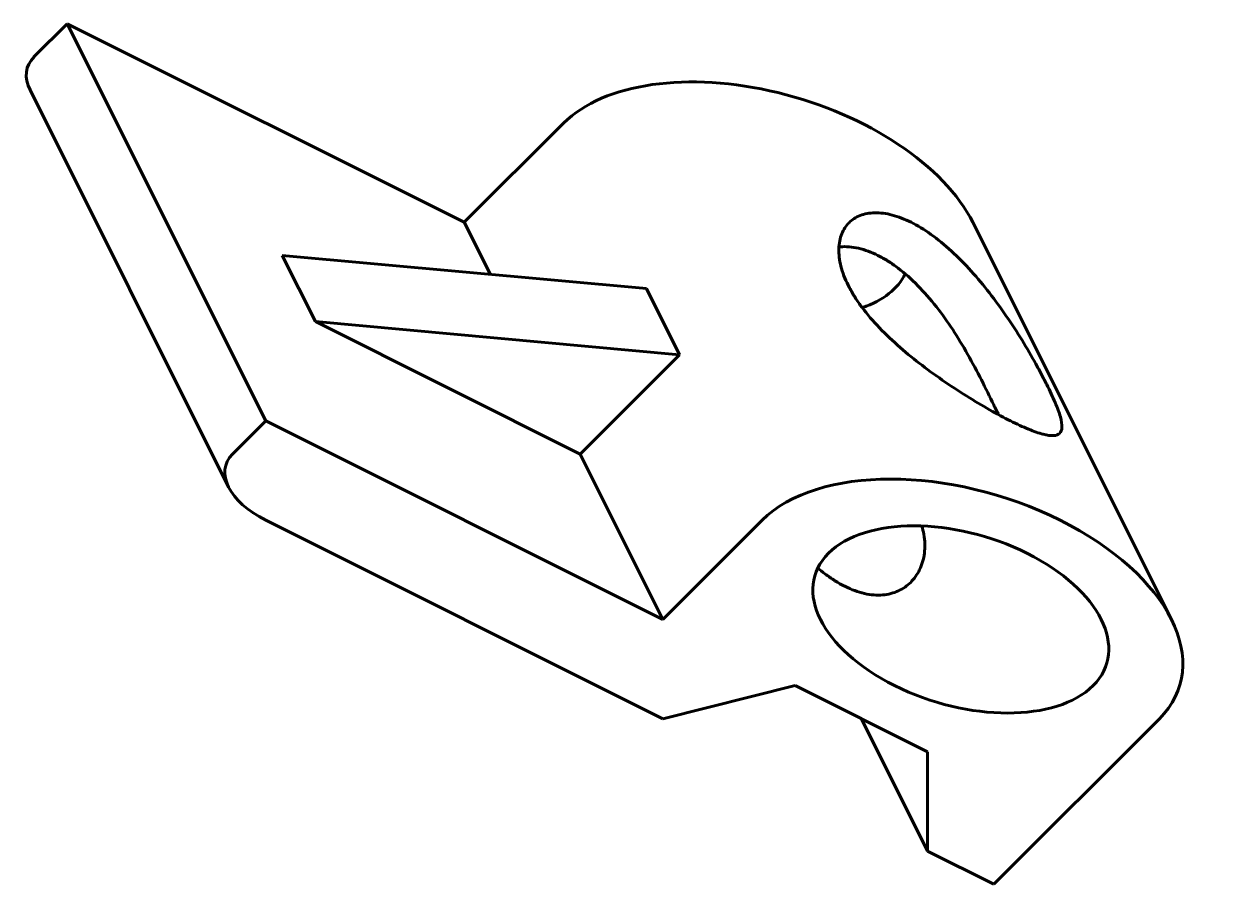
# Model space of a CAD drawing. Header units: millimetres. Extents: x 13 to 133, y -28 to 59.
import ezdxf

# ---------------------------------------------------------------- set-up
doc = ezdxf.new("R2010")
doc.units = ezdxf.units.MM
doc.layers.add('PV-21B', color=7, linetype='Continuous', lineweight=60)

# ---------------------------------------------------------------- blocks, each defined once
blk = doc.blocks.new('*U37')
at = {"layer": 'PV-21B'}
for p, q in [((14.38, 55.7, 70.09), (17.72, 59.04, 76.75)), ((17.72, 59.04, 76.75), (37.72, 19.04, 56.75)), ((57.72, 39.04, 96.75), (17.72, 59.04, 76.75)), ((13.98, 52.37, 66.35), (33.98, 12.37, 46.35)), ((57.72, 39.04, 96.75), (67.72, 49.04, 116.75)), ((57.72, 39.04, 96.75), (60.34, 33.8, 94.14)), ((128.93, -0.96, 127.97), (108.93, 39.04, 147.97)), ((42.72, 29.04, 71.75), (39.38, 35.7, 75.09)), ((39.38, 35.7, 75.09), (76.05, 32.37, 108.42)), ((76.05, 32.37, 108.42), (79.38, 25.7, 105.09)), ((42.72, 29.04, 71.75), (79.38, 25.7, 105.09)), ((69.38, 15.7, 85.09), (42.72, 29.04, 71.75)), ((79.38, 25.7, 105.09), (69.38, 15.7, 85.09)), ((34.38, 15.7, 50.09), (37.72, 19.04, 56.75)), ((37.72, 19.04, 56.75), (77.72, -0.96, 76.75)), ((69.38, 15.7, 85.09), (77.72, -0.96, 76.75)), ((37.72, 9.04, 46.75), (77.72, -10.96, 66.75)), ((77.72, -0.96, 76.75), (87.72, 9.04, 96.75)), ((77.72, -10.96, 66.75), (91.05, -7.63, 83.42)), ((91.05, -7.63, 83.42), (104.38, -14.3, 90.09)), ((104.38, -24.3, 80.09), (97.72, -10.96, 86.75)), ((111.05, -27.63, 83.42), (127.72, -10.96, 116.75)), ((104.38, -14.3, 90.09), (104.38, -24.3, 80.09)), ((104.38, -24.3, 80.09), (111.05, -27.63, 83.42))]:
    blk.add_line(p, q, dxfattribs=at)
at = {"layer": 'PV-21B', "extrusion": (-0.57735, -0.57735, 0.57735)}
for centre, major_axis, start_param, end_param in [((21.05, 52.37, 73.42), (-7.07, 0, -7.07), -0.785398, 0), ((87.72, 39.04, 126.75), (21.21, 0, 21.21), 0, 2.356194), ((87.72, 39.04, 126.75), (14.14, 0, 14.14), -1.149648, -0.582225)]:
    blk.add_ellipse(centre, major_axis=major_axis, ratio=0.57735, start_param=start_param, end_param=end_param, dxfattribs=at)
at = {"layer": 'PV-21B', "extrusion": (0.57735, 0.57735, -0.57735)}
for centre, major_axis, start_param, end_param in [((41.05, 12.37, 53.42), (-7.07, 0, -7.07), -0.785398, 0.785398), ((107.72, -0.96, 106.75), (21.21, 0, 21.21), -2.356194, 0.785398), ((107.72, -0.96, 106.75), (14.14, 0, 14.14), -0.785398, 5.497787)]:
    blk.add_ellipse(centre, major_axis=major_axis, ratio=0.57735, start_param=start_param, end_param=end_param, dxfattribs=at)
at = {"layer": 'PV-21B'}
for points, knots in [([(112.72, 19.04, 131.75), (112.08, 19.36, 131.43), (111.37, 19.73, 131.11), (109.88, 20.58, 130.46), (109.09, 21.05, 130.14), (107.48, 22.06, 129.54), (106.66, 22.6, 129.26), (105.06, 23.71, 128.77), (104.27, 24.28, 128.56), (102.8, 25.43, 128.23), (102.05, 26.04, 128.09), (100.61, 27.32, 127.94), (99.92, 27.99, 127.91), (98.66, 29.34, 128), (98.09, 30.03, 128.12), (97.35, 31.05, 128.4), (97.13, 31.38, 128.51), (96.72, 32.05, 128.77), (96.54, 32.38, 128.91), (96.38, 32.7, 129.07), (96.22, 33.02, 129.24), (96.07, 33.34, 129.41), (95.83, 33.98, 129.81), (95.73, 34.3, 130.02), (95.49, 35.23, 130.72), (95.42, 35.83, 131.25), (95.45, 36.93, 132.38), (95.55, 37.44, 132.99), (95.91, 38.32, 134.23), (96.16, 38.7, 134.86), (96.77, 39.3, 136.06), (97.14, 39.55, 136.69), (98.01, 39.9, 137.91), (98.51, 39.99, 138.51), (99.6, 40.01, 139.62), (100.2, 39.94, 140.13), (101.43, 39.61, 141.04), (102.08, 39.36, 141.43), (102.72, 39.04, 141.75)], [69.190299, 69.190299, 69.190299, 69.190299, 72.069294, 72.069294, 74.948288, 74.948288, 77.827282, 77.827282, 80.706276, 80.706276, 83.59314, 83.59314, 86.480004, 86.480004, 89.366868, 89.366868, 90.810301, 90.810301, 92.253733, 92.253733, 92.253733, 93.697165, 93.697165, 95.140597, 95.140597, 98.027461, 98.027461, 100.914325, 100.914325, 103.801189, 103.801189, 106.680183, 106.680183, 109.559177, 109.559177, 112.438171, 112.438171, 115.317166, 115.317166, 115.317166, 115.317166]), ([(102.72, 39.04, 141.75), (103.36, 38.72, 142.07), (104.03, 38.31, 142.34), (105.4, 37.34, 142.73), (106.09, 36.77, 142.86), (107.46, 35.52, 142.98), (108.13, 34.84, 142.97), (109.42, 33.41, 142.83), (110.03, 32.67, 142.7), (111.18, 31.19, 142.37), (111.75, 30.4, 142.15), (112.86, 28.79, 141.65), (113.39, 27.96, 141.35), (114.38, 26.35, 140.73), (114.85, 25.55, 140.4), (115.47, 24.42, 139.9), (115.67, 24.06, 139.73), (116.04, 23.36, 139.4), (116.22, 23.02, 139.24), (116.38, 22.7, 139.07), (116.54, 22.38, 138.91), (116.69, 22.06, 138.75), (116.97, 21.46, 138.43), (117.1, 21.17, 138.27), (117.45, 20.35, 137.8), (117.63, 19.86, 137.48), (117.86, 19.02, 136.88), (117.92, 18.67, 136.59), (117.89, 18.12, 136.01), (117.81, 17.92, 135.74), (117.54, 17.65, 135.19), (117.34, 17.57, 134.91), (116.78, 17.54, 134.32), (116.43, 17.58, 134.01), (115.57, 17.81, 133.38), (115.08, 17.98, 133.06), (113.97, 18.44, 132.4), (113.36, 18.72, 132.07), (112.72, 19.04, 131.75)], [69.190299, 69.190299, 69.190299, 69.190299, 72.069294, 72.069294, 74.948288, 74.948288, 77.827282, 77.827282, 80.706276, 80.706276, 83.59314, 83.59314, 86.480004, 86.480004, 89.366868, 89.366868, 90.810301, 90.810301, 92.253733, 92.253733, 92.253733, 93.697165, 93.697165, 95.140597, 95.140597, 98.027461, 98.027461, 100.914325, 100.914325, 103.801189, 103.801189, 106.680183, 106.680183, 109.559177, 109.559177, 112.438171, 112.438171, 115.317166, 115.317166, 115.317166, 115.317166]), ([(95.44, 36.56, 132), (95.49, 36.56, 132.05), (95.53, 36.57, 132.1), (96.16, 36.62, 132.78), (96.78, 36.57, 133.35), (97.74, 36.35, 134.09), (98.07, 36.25, 134.32), (98.72, 36.01, 134.74), (99.05, 35.87, 134.92), (99.71, 35.54, 135.25), (100.05, 35.35, 135.4), (100.72, 34.93, 135.65), (101.06, 34.69, 135.75), (102.07, 33.92, 136), (102.75, 33.32, 136.07), (104.04, 32, 136.05), (104.67, 31.28, 135.95), (105.85, 29.78, 135.62), (106.4, 29, 135.4), (107.42, 27.44, 134.86), (107.93, 26.6, 134.53), (108.89, 24.89, 133.78), (109.36, 24.02, 133.37), (110.23, 22.3, 132.53), (110.65, 21.46, 132.1), (111.2, 20.32, 131.52), (111.37, 19.98, 131.35), (111.53, 19.66, 131.18)], [65.603453, 65.603453, 65.603453, 65.603453, 65.841879, 65.841879, 68.800025, 68.800025, 70.279098, 70.279098, 71.758171, 71.758171, 73.237244, 73.237244, 74.716317, 74.716317, 77.674463, 77.674463, 80.632609, 80.632609, 83.590755, 83.590755, 86.612457, 86.612457, 89.634158, 89.634158, 92.65586, 92.65586, 93.965556, 93.965556, 93.965556, 93.965556]), ([(93.31, 4.22, 97.53), (93.55, 4.02, 97.57), (93.79, 3.82, 97.62), (94.38, 3.38, 97.76), (94.71, 3.15, 97.86), (95.39, 2.72, 98.11), (95.72, 2.54, 98.26), (96.38, 2.21, 98.59), (96.71, 2.06, 98.77), (97.37, 1.82, 99.19), (97.69, 1.72, 99.42), (98.65, 1.5, 100.16), (99.28, 1.46, 100.73), (100.43, 1.55, 101.98), (100.96, 1.7, 102.66), (101.91, 2.14, 104.05), (102.33, 2.43, 104.76), (103.02, 3.13, 106.16), (103.33, 3.56, 106.89), (103.81, 4.55, 108.36), (103.98, 5.11, 109.08), (104.13, 6.31, 110.44), (104.11, 6.95, 111.07), (103.94, 7.89, 111.83), (103.87, 8.17, 112.04), (103.79, 8.45, 112.24)], [67.740484, 67.740484, 67.740484, 67.740484, 68.800025, 68.800025, 70.279098, 70.279098, 71.758171, 71.758171, 73.237244, 73.237244, 74.716317, 74.716317, 77.674463, 77.674463, 80.632609, 80.632609, 83.590755, 83.590755, 86.612457, 86.612457, 89.634158, 89.634158, 92.65586, 92.65586, 93.91715, 93.91715, 93.91715, 93.91715])]:
    blk.add_open_spline(points, degree=3, knots=knots, dxfattribs=at)

msp = doc.modelspace()

# ---------------------------------------------------------------- block references
at = {"layer": 'PV-21B'}
msp.add_blockref('*U37', (0, 0), dxfattribs=at)

doc.saveas('drawing.dxf')
